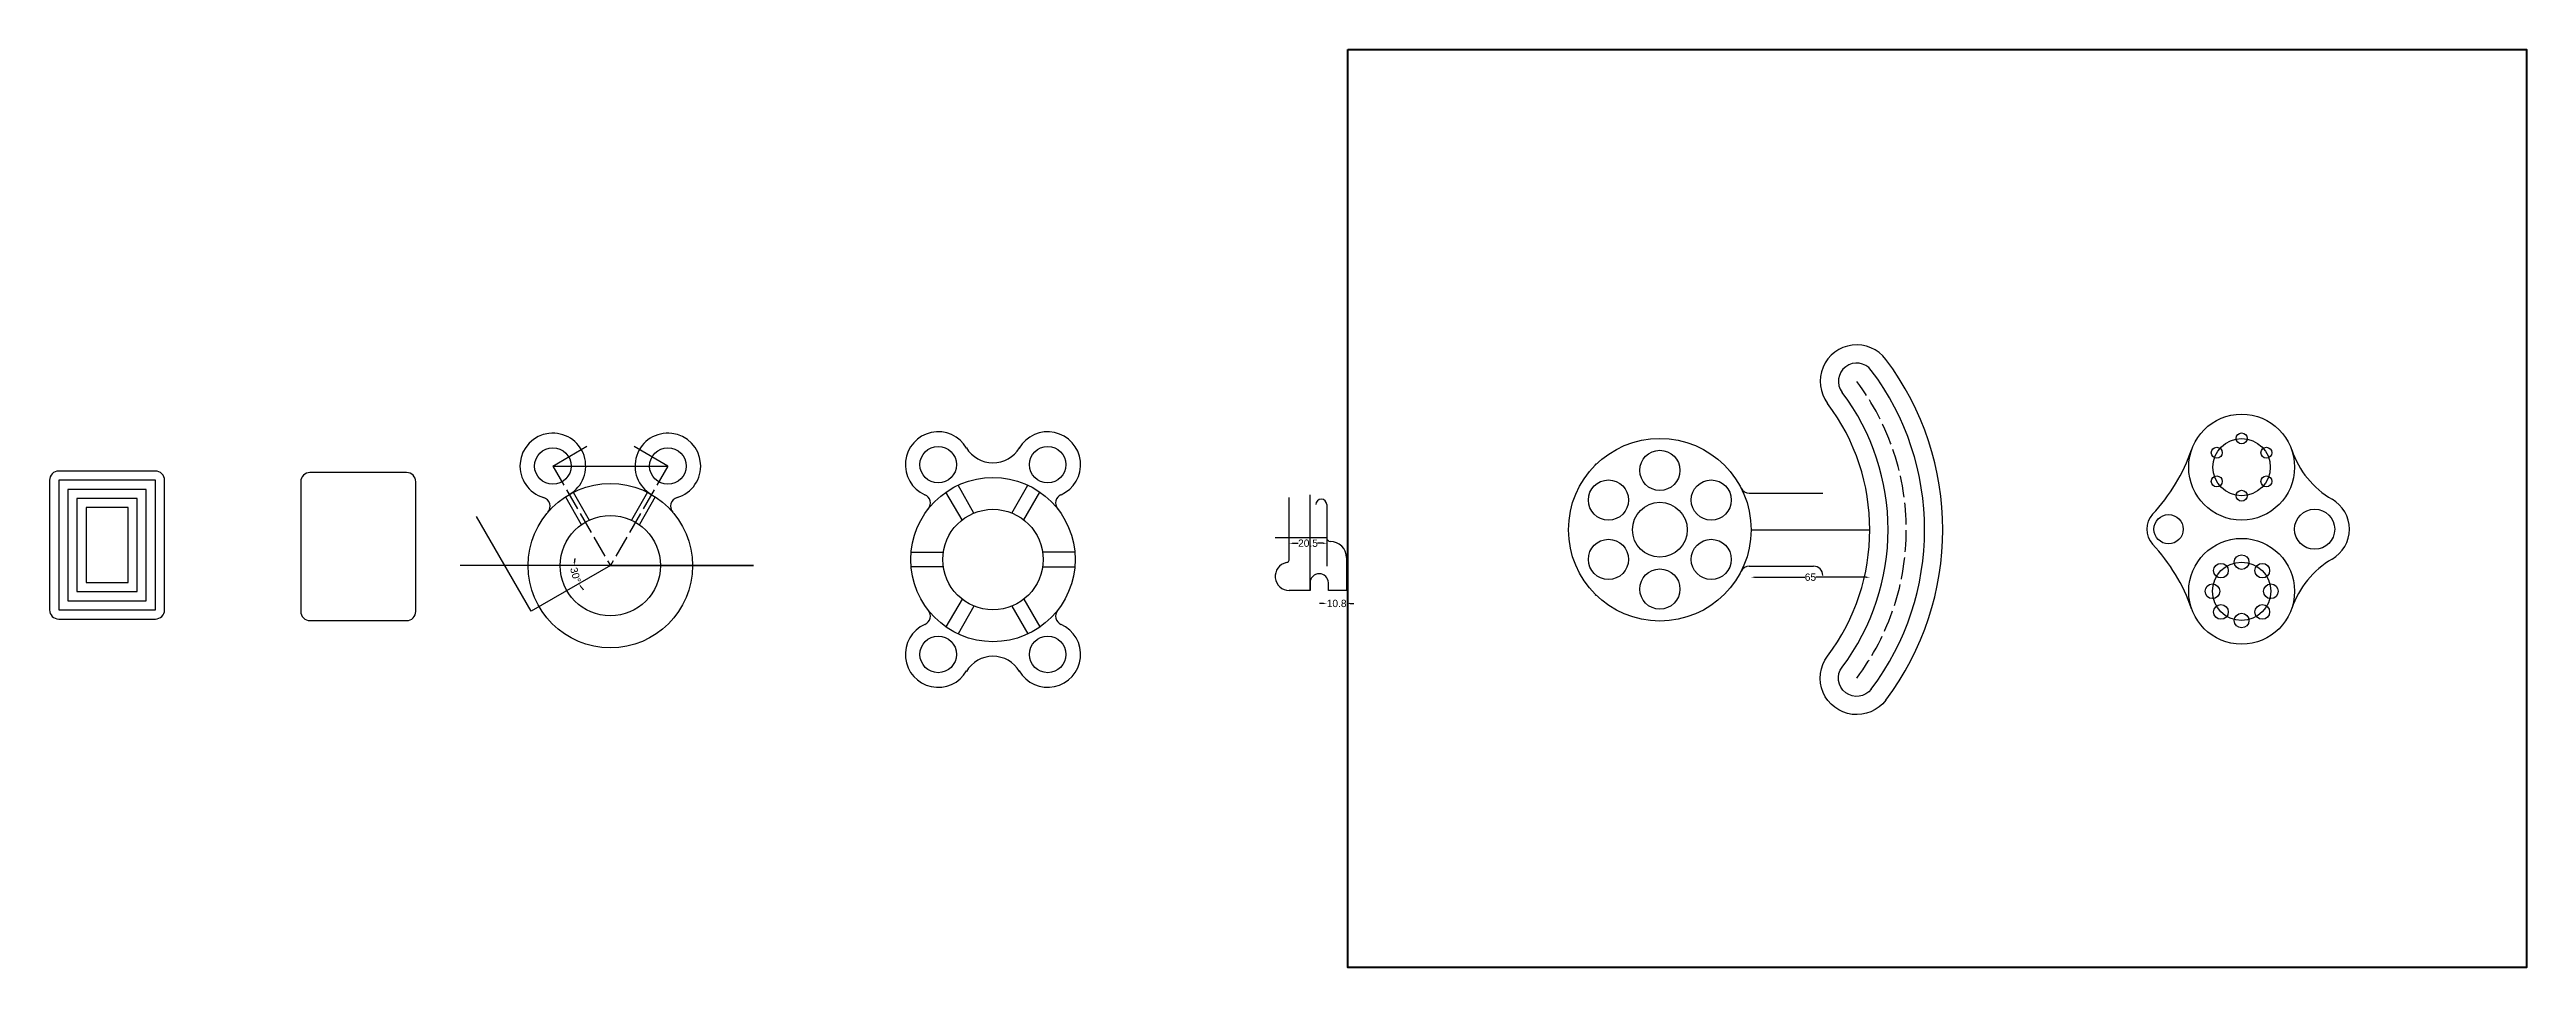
# Model space of a CAD drawing. Header units: inches. Extents: x -120 to 4750, y -697 to 1577.
# Drawn here: x -120 to 1236, y -173 to 330 of the extents above; entities that cross this region are included whole.
import ezdxf

# ---------------------------------------------------------------- set-up
doc = ezdxf.new("R2010")
doc.units = ezdxf.units.IN
doc.header["$MEASUREMENT"] = 0
doc.linetypes.add('ACAD_ISO02W100', pattern=[15, 12, -3])
doc.styles.get("Standard").update_dxf_attribs({"font": 'arial.ttf'})
doc.linetypes.add('TRACKS', pattern='A,0.15,[130,ltypeshp.shx,S=0.25,R=0,X=0,Y=0],0.15', length=0.3)
doc.dimstyles.get("Standard").update_dxf_attribs({"dimtxt": 4, "dimasz": 2, "dimexe": 0.18, "dimexo": 0.0625, "dimgap": 0.09, "dimtad": 0, "dimtoh": 1, "dimdec": 1, "dimdsep": 46, "dimtxsty": 'Standard', "dimcen": 2, "dimse1": 1, "dimse2": 1, "dimadec": 0, "dimazin": 0, "dimtfac": 1, "dimtdec": 1, "dimtofl": 0, "dimtmove": 0, "dimatfit": 3, "dimfxl": 1, "dimtolj": 1, "dimtzin": 0, "dimarcsym": 0})

# ---------------------------------------------------------------- blocks, each defined once
blk = doc.blocks.new('*D1')
at = {"color": 0, "lineweight": -2, "transparency": 16777216}
for start, end in [(168.4319, 174.2159), (215.7841, 221.5681)]:
    blk.add_arc((186.8, 47.5), 19.8, start, end, dxfattribs=at)
at = {"color": 0, "transparency": 16777216}
for points in [[(167.4, 49.5), (166.7, 49.5), (167, 47.5)], [(170.4, 35.7), (171, 36.1), (169.6, 37.6)]]:
    blk.add_solid(points, dxfattribs=at)
at = {"layer": 'Defpoints', "color": 0, "transparency": 16777216}
for p in [(104.5, 47.5), (167.3, 44.1), (186.8, 47.5), (265.2, 47.5), (143.5, 22.5)]:
    blk.add_point(p, dxfattribs=at)
at = {"color": 0, "transparency": 16777216, "insert": (167.7, 42.4), "char_height": 4, "attachment_point": 5, "rotation": 285}
blk.add_mtext('\\A1;30°', dxfattribs=at)
blk = doc.blocks.new('*D2')
at = {"color": 0, "lineweight": -2, "transparency": 16777216}
for p, q in [((813.6, 41.2), (841.1, 41.2)), ((874.6, 41.2), (847.1, 41.2))]:
    blk.add_line(p, q, dxfattribs=at)
at = {"color": 0, "transparency": 16777216}
for points in [[(813.6, 41.5), (813.6, 40.8), (811.6, 41.2)], [(874.6, 41.5), (874.6, 40.8), (876.6, 41.2)]]:
    blk.add_solid(points, dxfattribs=at)
at = {"layer": 'Defpoints', "color": 0, "transparency": 16777216}
for p in [(811.6, 67.2), (876.6, 67.2), (811.6, 41.2)]:
    blk.add_point(p, dxfattribs=at)
at = {"color": 0, "transparency": 16777216, "insert": (844.1, 41.2), "char_height": 4, "attachment_point": 5}
blk.add_mtext('\\A1;65', dxfattribs=at)
blk = doc.blocks.new('*D3')
at = {"color": 0, "lineweight": -2, "transparency": 16777216}
for p, q in [((560.7, 59.8), (563.6, 59.8)), ((577.2, 59.8), (574.2, 59.8))]:
    blk.add_line(p, q, dxfattribs=at)
at = {"color": 0, "transparency": 16777216}
for points in [[(560.7, 60.1), (560.7, 59.4), (558.7, 59.8)], [(577.2, 60.1), (577.2, 59.4), (579.2, 59.8)]]:
    blk.add_solid(points, dxfattribs=at)
at = {"layer": 'Defpoints', "color": 0, "transparency": 16777216}
for p in [(558.7, 62.8), (558.7, 59.8), (579.2, 62.8)]:
    blk.add_point(p, dxfattribs=at)
at = {"color": 0, "transparency": 16777216, "insert": (568.9, 59.8), "char_height": 4, "attachment_point": 5}
blk.add_mtext('\\A1;20.5', dxfattribs=at)
blk = doc.blocks.new('*D4')
at = {"color": 0, "lineweight": -2, "transparency": 16777216}
for p, q in [((577.2, 26.8), (575.2, 26.8)), ((592, 26.8), (594, 26.8))]:
    blk.add_line(p, q, dxfattribs=at)
at = {"color": 0, "transparency": 16777216}
for points in [[(577.2, 27.2), (577.2, 26.5), (579.2, 26.8)], [(592, 27.2), (592, 26.5), (590, 26.8)]]:
    blk.add_solid(points, dxfattribs=at)
at = {"layer": 'Defpoints', "color": 0, "transparency": 16777216}
for p in [(579.2, 47.3), (590, 47.3), (590, 26.8)]:
    blk.add_point(p, dxfattribs=at)
at = {"color": 0, "transparency": 16777216, "insert": (584.6, 26.8), "char_height": 4, "attachment_point": 5}
blk.add_mtext('\\A1;10.8', dxfattribs=at)

msp = doc.modelspace()

# ---------------------------------------------------------------- linework, layer by layer
for p, q in [((155.3, 102.06), (174, 112.86)), ((218.3, 102.06), (199.85, 112.72)), ((381.94, 111.82), (381.94, 111.83)), ((155.3, 102.06), (218.3, 102.07)), ((157.46, 103.32), (157.47, 103.31)), ((216.13, 103.32), (216.13, 103.31)), ((218.3, 102.06), (218.3, 102.07)), ((726.56, 102.84), (726.27, 103.14)), ((162.17, 85.17), (170.88, 70.08)), ((166.5, 87.67), (175.27, 72.48)), ((207.1, 87.67), (198.33, 72.48)), ((211.43, 85.17), (202.71, 70.08)), ((379.52, 72.61), (370.59, 87.76)), ((385.95, 76.32), (377.29, 91.63)), ((406.75, 76.32), (415.41, 91.63)), ((413.18, 72.61), (422.11, 87.76)), ((558.65, 51.11), (558.65, 84.77)), ((570.05, 33.92), (570.05, 86.22)), ((810.61, 87.19), (850.85, 87.19)), ((143.5, 22.51), (113.5, 74.47)), ((579.15, 80.92), (579.15, 62.82)), ((351.53, 54.86), (369.14, 54.85)), ((441.17, 54.86), (423.56, 54.85)), ((579.15, 62.82), (550.91, 62.82)), ((579.15, 62.82), (579.15, 47.26)), ((811.62, 67.19), (876.62, 67.19)), ((265.2, 47.51), (104.48, 47.51)), ((186.8, 47.51), (143.5, 22.51)), ((186.8, 47.51), (265.2, 47.51)), ((369.14, 46.87), (351.53, 46.87)), ((423.56, 46.87), (441.17, 46.87)), ((589.95, 51.92), (589.95, 33.92)), ((810.61, 47.19), (845.85, 47.19)), ((379.52, 29.11), (370.59, 13.96)), ((413.18, 29.11), (422.11, 13.96)), ((570.05, 33.92), (558.65, 33.92)), ((570.05, 38.12), (570.05, 33.92)), ((580.05, 33.92), (580.05, 38.12)), ((589.95, 33.92), (580.05, 33.92)), ((726.56, 31.54), (726.27, 31.24)), ((385.95, 25.41), (377.29, 10.1)), ((406.75, 25.41), (415.41, 10.1)), ((381.94, -10.1), (381.94, -10.1))]:
    msp.add_line(p, q)
at = {"linetype": 'ACAD_ISO02W100'}
for p in [(155.3, 102.07), (218.3, 102.07)]:
    msp.add_line(p, (186.8, 47.51), dxfattribs=at)
at = {"color": 146, "linetype": 'TRACKS', "lineweight": 50, "true_color": 0x105689}
msp.add_lwpolyline([(590.81, 330.14), (1236.28, 330.14), (1236.28, -172.51), (590.81, -172.51)], close=True, dxfattribs=at)
for points in [[(-115.37, 18.29), (-62.37, 18.29, 0.4142136), (-57.37, 23.29), (-57.37, 94.29, 0.4142136), (-62.37, 99.29), (-115.37, 99.29, 0.4142136), (-120.37, 94.29), (-120.37, 23.29, 0.4142136)], [(22.2, 17.45), (75.2, 17.45, 0.4142136), (80.2, 22.45), (80.2, 93.45, 0.4142136), (75.2, 98.45), (22.2, 98.45, 0.4142136), (17.2, 93.45), (17.2, 22.45, 0.4142136)]]:
    msp.add_lwpolyline(points, format="xyb", close=True)
for points in [[(-115.37, 23.29), (-62.37, 23.29), (-62.37, 94.29), (-115.37, 94.29)], [(-110.37, 28.29), (-67.37, 28.29), (-67.37, 89.29), (-110.37, 89.29)], [(-105.37, 33.29), (-72.37, 33.29), (-72.37, 84.29), (-105.37, 84.29)], [(-100.37, 38.29), (-77.37, 38.29), (-77.37, 79.29), (-100.37, 79.29)]]:
    msp.add_lwpolyline(points, close=True)
for centre, radius in [((1080.27, 101.47), 29), ((155.3, 102.07), 10), ((218.3, 102.07), 10), ((366.35, 102.82), 10), ((426.35, 102.82), 10), ((761.62, 67.19), 50), ((761.62, 99.69), 11), ((1066.67, 109.32), 3), ((1080.27, 101.47), 15.7), ((1080.27, 117.17), 3), ((1080.27, 117.17), 3), ((1093.86, 109.32), 3), ((396.35, 50.86), 45), ((1066.67, 93.62), 3), ((1093.86, 93.62), 3), ((186.8, 47.51), 45), ((733.48, 83.44), 11), ((761.62, 67.19), 15), ((789.77, 83.44), 11), ((1080.27, 85.77), 3), ((186.8, 47.51), 27.5), ((396.35, 50.86), 27.5), ((1040.27, 67.47), 8), ((1120.27, 67.47), 11), ((733.48, 50.94), 11), ((789.77, 50.94), 11), ((1080.27, 33.47), 29), ((761.62, 34.69), 11), ((1080.27, 33.47), 16), ((1068.95, 44.78), 4), ((1080.27, 49.47), 4), ((1080.27, 49.47), 4), ((1091.58, 44.78), 4), ((1064.27, 33.47), 4), ((1096.27, 33.47), 4), ((1068.95, 22.15), 4), ((1080.27, 17.47), 4), ((1091.58, 22.15), 4), ((366.35, -1.1), 10), ((426.35, -1.1), 10)]:
    msp.add_circle(centre, radius)
for centre, radius, start, end in [((761.62, 67.19), 145, 323, 37), ((761.62, 67.19), 155, 323, 37), ((761.62, 67.19), 115, 323, 37), ((761.62, 67.19), 125, 323, 37), ((155.3, 102.07), 18, 300, 253.58587), ((218.3, 102.07), 18, 286.41413, 240), ((366.35, 102.82), 18, 30, 246.17244), ((396.35, 120.85), 17, 211.00272, 328.99728), ((426.35, 102.82), 18, 293.82756, 150), ((958.47, 143.98), 100, 316.91255, 340.76004), ((1155, 127.09), 50, 198.92551, 239.77986), ((155.3, 102.06), 2.5, 29.86651, 30.12521), ((218.3, 102.06), 2.5, 149.87479, 150.13349), ((148.8, 80.01), 5, 319.46295, 73.58587), ((224.8, 80.01), 5, 106.41413, 220.53705), ((357.06, 81.79), 5, 321.79781, 66.17244), ((435.64, 81.79), 5, 113.82756, 218.20219), ((576.15, 80.92), 3, 0, 180), ((810.61, 92.19), 5, 207.03569, 270), ((1120.27, 67.47), 19, 300.22014, 59.77986), ((200.55, 71.33), 2.5, 147.40302, 152.60525), ((200.55, 71.33), 2.5, 327.39475, 330), ((1040.27, 67.47), 12, 136.91255, 223.08745), ((581.15, 62.82), 2, 180, 269.47434), ((581.05, 51.92), 8.9, 0, 89.47434), ((958.47, -9.04), 100, 19.23996, 43.08745), ((558.65, 41.62), 7.7, 101.89891, 270), ((556.65, 51.11), 2, 281.89891, 360), ((575.05, 38.12), 5, 0, 180), ((810.61, 42.19), 5, 90, 152.96431), ((845.85, 42.19), 5, 0, 90), ((1155, 7.85), 50, 120.22014, 161.07449), ((366.35, -1.1), 18, 113.82756, 330), ((357.06, 19.94), 5, 293.82756, 38.20219), ((426.35, -1.1), 18, 210, 66.17244), ((435.64, 19.94), 5, 141.79781, 246.17244), ((396.35, -19.13), 17, 31.00272, 148.99728)]:
    msp.add_arc(centre, radius, start, end)
at = {"linetype": 'ACAD_ISO02W100'}
msp.add_arc((761.62, 67.19), 135, 323, 37, dxfattribs=at)
for major_axis, start_param, end_param in [((15.97, 12.04), 6.2831851, 9.4247778), ((-6.02, 7.99), 4.712389, 7.8539816)]:
    msp.add_ellipse((869.44, 148.43), major_axis=major_axis, ratio=1, start_param=start_param, end_param=end_param)
at = {"extrusion": (0, 0, -1)}
for major_axis, start_param, end_param in [((15.97, -12.04), 6.2831851, 9.4247778), ((-6.02, -7.99), 4.712389, 7.8539816)]:
    msp.add_ellipse((869.44, -14.06), major_axis=major_axis, ratio=1, start_param=start_param, end_param=end_param, dxfattribs=at)

# ---------------------------------------------------------------- dimensions: what is measured, and where the dimension line sits
for base, p1, p2, picture, middle in [((558.65, 59.76), (579.15, 62.82), (558.65, 62.82), '*D3', (568.9, 59.76)), ((811.62, 41.18), (876.62, 67.19), (811.62, 67.19), '*D2', (844.12, 41.18)), ((589.95, 26.83), (579.15, 47.26), (589.95, 47.26), '*D4', (584.55, 26.83))]:
    dim = msp.add_linear_dim(base=base, p1=p1, p2=p2, dimstyle='Standard')
    dim.commit()
    dim.dimension.update_dxf_attribs({"geometry": picture, "text_midpoint": middle})
dim = msp.add_angular_dim_2l(base=(167.28, 44.07), line1=((186.8, 47.51), (143.5, 22.51)), line2=((265.2, 47.51), (104.48, 47.51)), dimstyle='Standard')
dim.commit()
dim.dimension.update_dxf_attribs({"geometry": '*D1', "text_midpoint": (167.65, 42.38)})

doc.saveas('drawing.dxf')
